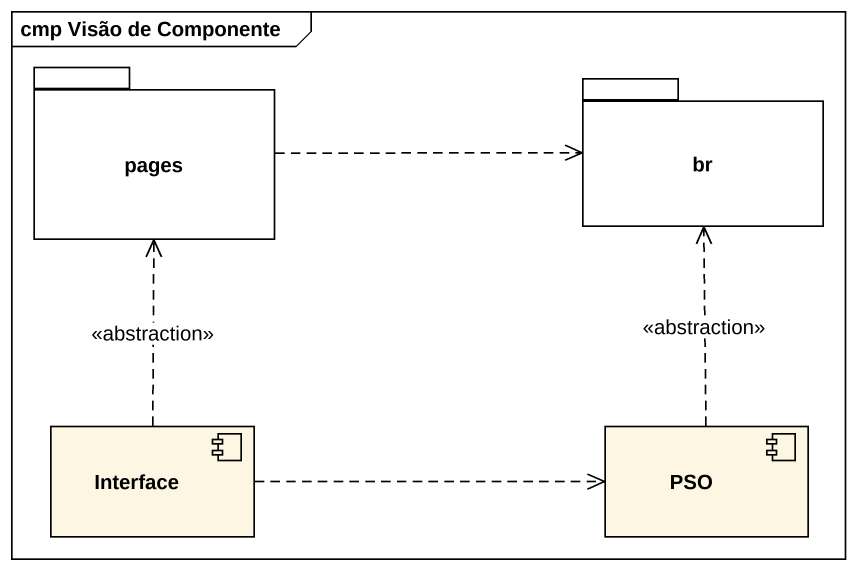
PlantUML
@startuml
mainframe cmp Visão de Componente
package pages {
}
package br {
}
component "Interface" as Interface_
component PSO
pages .right.> br
Interface_ .up.> pages : <<abstraction>>
Interface_ .right.> PSO
PSO .up.> br : <<abstraction>>
@enduml
